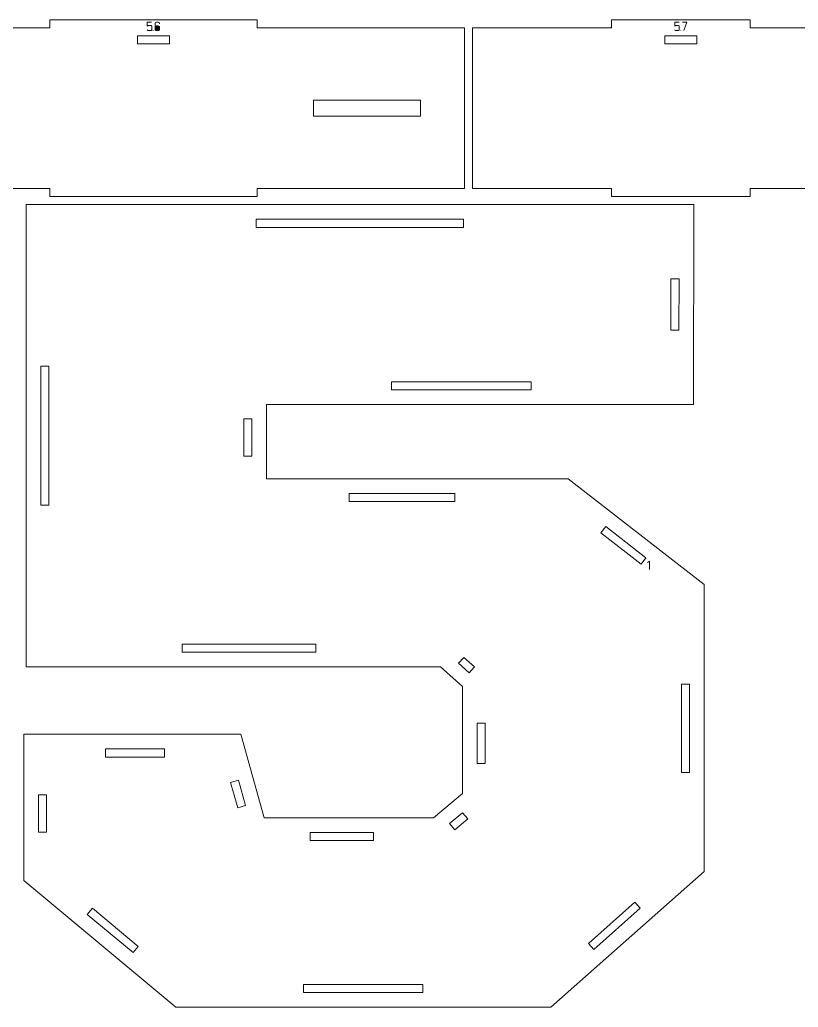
# Model space of a CAD drawing. Header units: centimetres. Extents: x -191 to 212, y -234 to 239.
# Drawn here: x 95.23 to 124.3, y 38.87 to 75.73 of the extents above; entities that cross this region are included whole.
import ezdxf

# ---------------------------------------------------------------- set-up
doc = ezdxf.new("R2010")
doc.units = ezdxf.units.CM
doc.header["$MEASUREMENT"] = 0
doc.layers.add('Capa 1', color=7, linetype='Continuous')

msp = doc.modelspace()

# ---------------------------------------------------------------- hatches: boundary and pattern name
at = {"layer": 'Capa 1', "true_color": 0x3e4095}
h = msp.add_hatch(color=175, dxfattribs=at)
edge = h.paths.add_edge_path()
edge.add_spline(control_points=[(100.07764, 75.32447), (100.0541, 75.32447), (100.03445, 75.32791), (100.01871, 75.33479), (100.00296, 75.34167), (99.99509, 75.35), (99.99509, 75.35978), (99.99509, 75.35), (100.00296, 75.34167), (100.01871, 75.33479), (100.03445, 75.32791), (100.0541, 75.32447), (100.07764, 75.32447), (100.10118, 75.32447), (100.12083, 75.32791), (100.13657, 75.33479), (100.15232, 75.34167), (100.16019, 75.35), (100.16019, 75.35978), (100.16019, 75.35978), (100.16019, 75.48544), (100.16019, 75.48544), (100.16019, 75.49523), (100.15232, 75.50356), (100.13657, 75.51044), (100.12083, 75.51732), (100.10118, 75.52076), (100.07764, 75.52076), (100.05624, 75.51892), (100.03973, 75.51647), (100.02811, 75.51342), (100.01649, 75.51036), (100.00549, 75.50103), (99.99509, 75.48544), (99.99509, 75.48544), (99.99509, 75.64091), (99.99509, 75.64091), (99.99509, 75.64091), (100.15469, 75.64091), (100.15469, 75.64091), (100.15469, 75.64091), (99.99509, 75.64091), (99.99509, 75.64091), (99.99509, 75.64091), (99.99509, 75.48544), (99.99509, 75.48544), (100.00549, 75.50103), (100.01649, 75.51036), (100.02811, 75.51342), (100.03973, 75.51647), (100.05624, 75.51892), (100.07764, 75.52076), (100.10118, 75.52076), (100.12083, 75.51732), (100.13657, 75.51044), (100.15232, 75.50356), (100.16019, 75.49523), (100.16019, 75.48544), (100.16019, 75.48544), (100.16019, 75.35978), (100.16019, 75.35978), (100.16019, 75.35), (100.15232, 75.34167), (100.13657, 75.33479), (100.12083, 75.32791), (100.10118, 75.32447), (100.07764, 75.32447)], knot_values=[0, 0, 0, 0, 0.04545455, 0.04545455, 0.04545455, 0.09090909, 0.09090909, 0.09090909, 0.13636364, 0.13636364, 0.13636364, 0.18181818, 0.18181818, 0.18181818, 0.22727273, 0.22727273, 0.22727273, 0.27272727, 0.27272727, 0.27272727, 0.31818182, 0.31818182, 0.31818182, 0.36363636, 0.36363636, 0.36363636, 0.40909091, 0.40909091, 0.40909091, 0.45454545, 0.45454545, 0.45454545, 0.5, 0.5, 0.5, 0.54545455, 0.54545455, 0.54545455, 0.59090909, 0.59090909, 0.59090909, 0.63636364, 0.63636364, 0.63636364, 0.68181818, 0.68181818, 0.68181818, 0.72727273, 0.72727273, 0.72727273, 0.77272727, 0.77272727, 0.77272727, 0.81818182, 0.81818182, 0.81818182, 0.86363636, 0.86363636, 0.86363636, 0.90909091, 0.90909091, 0.90909091, 0.95454545, 0.95454545, 0.95454545, 1, 1, 1, 1], degree=3, periodic=1)
h = msp.add_hatch(color=175, dxfattribs=at)
edge = h.paths.add_edge_path()
edge.add_spline(control_points=[(100.37115, 75.32447), (100.34761, 75.32447), (100.32796, 75.32791), (100.31222, 75.33479), (100.29647, 75.34167), (100.2886, 75.35), (100.2886, 75.35978), (100.2886, 75.35978), (100.2886, 75.46664), (100.2886, 75.46664), (100.2886, 75.46664), (100.2886, 75.6056), (100.2886, 75.6056), (100.2886, 75.61538), (100.29647, 75.62371), (100.31222, 75.63059), (100.32796, 75.63747), (100.34761, 75.64091), (100.37115, 75.64091), (100.39469, 75.64091), (100.41434, 75.63747), (100.43008, 75.63059), (100.44583, 75.62371), (100.4537, 75.61538), (100.4537, 75.6056), (100.4537, 75.6056), (100.4537, 75.57992), (100.4537, 75.57992), (100.4537, 75.57992), (100.4537, 75.6056), (100.4537, 75.6056), (100.4537, 75.61538), (100.44583, 75.62371), (100.43008, 75.63059), (100.41434, 75.63747), (100.39469, 75.64091), (100.37115, 75.64091), (100.34761, 75.64091), (100.32796, 75.63747), (100.31222, 75.63059), (100.29647, 75.62371), (100.2886, 75.61538), (100.2886, 75.6056), (100.2886, 75.6056), (100.2886, 75.46664), (100.2886, 75.46664), (100.2886, 75.47581), (100.29815, 75.48399), (100.31726, 75.49117), (100.33637, 75.49836), (100.35433, 75.50195), (100.37115, 75.50195), (100.39469, 75.50195), (100.41434, 75.49851), (100.43008, 75.49163), (100.44583, 75.48475), (100.4537, 75.47642), (100.4537, 75.46664), (100.4537, 75.46664), (100.4537, 75.35978), (100.4537, 75.35978), (100.4537, 75.35), (100.44583, 75.34167), (100.43008, 75.33479), (100.41434, 75.32791), (100.39469, 75.32447), (100.37115, 75.32447)], knot_values=[0, 0, 0, 0, 0.04545455, 0.04545455, 0.04545455, 0.09090909, 0.09090909, 0.09090909, 0.13636364, 0.13636364, 0.13636364, 0.18181818, 0.18181818, 0.18181818, 0.22727273, 0.22727273, 0.22727273, 0.27272727, 0.27272727, 0.27272727, 0.31818182, 0.31818182, 0.31818182, 0.36363636, 0.36363636, 0.36363636, 0.40909091, 0.40909091, 0.40909091, 0.45454545, 0.45454545, 0.45454545, 0.5, 0.5, 0.5, 0.54545455, 0.54545455, 0.54545455, 0.59090909, 0.59090909, 0.59090909, 0.63636364, 0.63636364, 0.63636364, 0.68181818, 0.68181818, 0.68181818, 0.72727273, 0.72727273, 0.72727273, 0.77272727, 0.77272727, 0.77272727, 0.81818182, 0.81818182, 0.81818182, 0.86363636, 0.86363636, 0.86363636, 0.90909091, 0.90909091, 0.90909091, 0.95454545, 0.95454545, 0.95454545, 1, 1, 1, 1], degree=3, periodic=1)
h = msp.add_hatch(color=175, dxfattribs=at)
edge = h.paths.add_edge_path()
edge.add_spline(control_points=[(119.77562, 75.32447), (119.75208, 75.32447), (119.73243, 75.32791), (119.71669, 75.33479), (119.70094, 75.34167), (119.69307, 75.35), (119.69307, 75.35978), (119.69307, 75.35), (119.70094, 75.34167), (119.71669, 75.33479), (119.73243, 75.32791), (119.75208, 75.32447), (119.77562, 75.32447), (119.79916, 75.32447), (119.81881, 75.32791), (119.83455, 75.33479), (119.8503, 75.34167), (119.85817, 75.35), (119.85817, 75.35978), (119.85817, 75.35978), (119.85817, 75.48544), (119.85817, 75.48544), (119.85817, 75.49523), (119.8503, 75.50356), (119.83455, 75.51044), (119.81881, 75.51732), (119.79916, 75.52076), (119.77562, 75.52076), (119.75422, 75.51892), (119.73771, 75.51647), (119.72609, 75.51342), (119.71447, 75.51036), (119.70347, 75.50103), (119.69307, 75.48544), (119.69307, 75.48544), (119.69307, 75.64091), (119.69307, 75.64091), (119.69307, 75.64091), (119.85267, 75.64091), (119.85267, 75.64091), (119.85267, 75.64091), (119.69307, 75.64091), (119.69307, 75.64091), (119.69307, 75.64091), (119.69307, 75.48544), (119.69307, 75.48544), (119.70347, 75.50103), (119.71447, 75.51036), (119.72609, 75.51342), (119.73771, 75.51647), (119.75422, 75.51892), (119.77562, 75.52076), (119.79916, 75.52076), (119.81881, 75.51732), (119.83455, 75.51044), (119.8503, 75.50356), (119.85817, 75.49523), (119.85817, 75.48544), (119.85817, 75.48544), (119.85817, 75.35978), (119.85817, 75.35978), (119.85817, 75.35), (119.8503, 75.34167), (119.83455, 75.33479), (119.81881, 75.32791), (119.79916, 75.32447), (119.77562, 75.32447)], knot_values=[0, 0, 0, 0, 0.04545455, 0.04545455, 0.04545455, 0.09090909, 0.09090909, 0.09090909, 0.13636364, 0.13636364, 0.13636364, 0.18181818, 0.18181818, 0.18181818, 0.22727273, 0.22727273, 0.22727273, 0.27272727, 0.27272727, 0.27272727, 0.31818182, 0.31818182, 0.31818182, 0.36363636, 0.36363636, 0.36363636, 0.40909091, 0.40909091, 0.40909091, 0.45454545, 0.45454545, 0.45454545, 0.5, 0.5, 0.5, 0.54545455, 0.54545455, 0.54545455, 0.59090909, 0.59090909, 0.59090909, 0.63636364, 0.63636364, 0.63636364, 0.68181818, 0.68181818, 0.68181818, 0.72727273, 0.72727273, 0.72727273, 0.77272727, 0.77272727, 0.77272727, 0.81818182, 0.81818182, 0.81818182, 0.86363636, 0.86363636, 0.86363636, 0.90909091, 0.90909091, 0.90909091, 0.95454545, 0.95454545, 0.95454545, 1, 1, 1, 1], degree=3, periodic=1)
h = msp.add_hatch(color=175, dxfattribs=at)
edge = h.paths.add_edge_path()
edge.add_spline(control_points=[(120.0251, 75.32447), (120.0251, 75.32447), (120.14618, 75.64091), (120.14618, 75.64091), (120.14618, 75.64091), (119.98658, 75.64091), (119.98658, 75.64091), (119.98658, 75.64091), (120.14618, 75.64091), (120.14618, 75.64091), (120.14618, 75.64091), (120.0251, 75.32447), (120.0251, 75.32447)], knot_values=[0, 0, 0, 0, 0.25, 0.25, 0.25, 0.5, 0.5, 0.5, 0.75, 0.75, 0.75, 1, 1, 1, 1], degree=3, periodic=1)
h = msp.add_hatch(color=175, dxfattribs=at)
edge = h.paths.add_edge_path()
edge.add_spline(control_points=[(100.21522, 75.32447), (100.21522, 75.32447), (100.21522, 75.34694), (100.21522, 75.34694), (100.21522, 75.34694), (100.21522, 75.32447), (100.21522, 75.32447)], knot_values=[0, 0, 0, 0, 0.5, 0.5, 0.5, 1, 1, 1, 1], degree=3, periodic=1)
h = msp.add_hatch(color=175, dxfattribs=at)
edge = h.paths.add_edge_path()
edge.add_spline(control_points=[(100.2886, 75.35978), (100.2886, 75.35), (100.29647, 75.34167), (100.31222, 75.33479), (100.32796, 75.32791), (100.34761, 75.32447), (100.37115, 75.32447), (100.39469, 75.32447), (100.41434, 75.32791), (100.43008, 75.33479), (100.44583, 75.34167), (100.4537, 75.35), (100.4537, 75.35978), (100.4537, 75.35978), (100.4537, 75.46664), (100.4537, 75.46664), (100.4537, 75.47642), (100.44583, 75.48475), (100.43008, 75.49163), (100.41434, 75.49851), (100.39469, 75.50195), (100.37115, 75.50195), (100.35433, 75.50195), (100.33637, 75.49836), (100.31726, 75.49117), (100.29815, 75.48399), (100.2886, 75.47581), (100.2886, 75.46664), (100.2886, 75.46664), (100.2886, 75.35978), (100.2886, 75.35978)], knot_values=[0, 0, 0, 0, 0.1, 0.1, 0.1, 0.2, 0.2, 0.2, 0.3, 0.3, 0.3, 0.4, 0.4, 0.4, 0.5, 0.5, 0.5, 0.6, 0.6, 0.6, 0.7, 0.7, 0.7, 0.8, 0.8, 0.8, 0.9, 0.9, 0.9, 1, 1, 1, 1], degree=3, periodic=1)
h = msp.add_hatch(color=175, dxfattribs=at)
edge = h.paths.add_edge_path()
edge.add_spline(control_points=[(119.9132, 75.32447), (119.9132, 75.32447), (119.9132, 75.34694), (119.9132, 75.34694), (119.9132, 75.34694), (119.9132, 75.32447), (119.9132, 75.32447)], knot_values=[0, 0, 0, 0, 0.5, 0.5, 0.5, 1, 1, 1, 1], degree=3, periodic=1)
h = msp.add_hatch(color=175, dxfattribs=at)
edge = h.paths.add_edge_path()
edge.add_spline(control_points=[(118.75427, 55.52411), (118.75427, 55.52411), (118.67814, 55.47137), (118.67814, 55.47137), (118.67814, 55.47137), (118.75427, 55.52411), (118.75427, 55.52411), (118.75427, 55.52411), (118.75427, 55.20721), (118.75427, 55.20721), (118.75427, 55.20721), (118.75427, 55.52411), (118.75427, 55.52411)], knot_values=[0, 0, 0, 0, 0.25, 0.25, 0.25, 0.5, 0.5, 0.5, 0.75, 0.75, 0.75, 1, 1, 1, 1], degree=3, periodic=1)

# ---------------------------------------------------------------- linework, layer by layer
at = {"layer": 'Capa 1', "color": 240, "lineweight": 9}
for points, knots in [([(88.60774, 75.43087), (88.60774, 75.43087), (88.60774, 69.43087), (88.60774, 69.43087), (88.60774, 69.43087), (96.35218, 69.43087), (96.35218, 69.43087), (96.35218, 69.43087), (96.35218, 69.13087), (96.35218, 69.13087), (96.35218, 69.13087), (104.09662, 69.13087), (104.09662, 69.13087), (104.09662, 69.13087), (104.09662, 69.43087), (104.09662, 69.43087), (104.09662, 69.43087), (111.84105, 69.43087), (111.84105, 69.43087), (111.84105, 69.43087), (111.84105, 75.43087), (111.84105, 75.43087), (111.84105, 75.43087), (104.09662, 75.43087), (104.09662, 75.43087), (104.09662, 75.43087), (104.09662, 75.73087), (104.09662, 75.73087), (104.09662, 75.73087), (96.35218, 75.73087), (96.35218, 75.73087), (96.35218, 75.73087), (96.35218, 75.43087), (96.35218, 75.43087), (96.35218, 75.43087), (88.60774, 75.43087), (88.60774, 75.43087)], [0, 0, 0, 0, 0.08333333, 0.08333333, 0.08333333, 0.16666667, 0.16666667, 0.16666667, 0.25, 0.25, 0.25, 0.33333333, 0.33333333, 0.33333333, 0.41666667, 0.41666667, 0.41666667, 0.5, 0.5, 0.5, 0.58333333, 0.58333333, 0.58333333, 0.66666667, 0.66666667, 0.66666667, 0.75, 0.75, 0.75, 0.83333333, 0.83333333, 0.83333333, 0.91666667, 0.91666667, 0.91666667, 1, 1, 1, 1]), ([(112.14105, 75.43087), (112.14105, 75.43087), (112.14105, 69.43087), (112.14105, 69.43087), (112.14105, 69.43087), (117.32677, 69.43087), (117.32677, 69.43087), (117.32677, 69.43087), (117.32677, 69.13087), (117.32677, 69.13087), (117.32677, 69.13087), (122.51248, 69.13087), (122.51248, 69.13087), (122.51248, 69.13087), (122.51248, 69.43087), (122.51248, 69.43087), (122.51248, 69.43087), (127.69819, 69.43087), (127.69819, 69.43087), (127.69819, 69.43087), (127.69819, 75.43087), (127.69819, 75.43087), (127.69819, 75.43087), (122.51248, 75.43087), (122.51248, 75.43087), (122.51248, 75.43087), (122.51248, 75.73087), (122.51248, 75.73087), (122.51248, 75.73087), (117.32677, 75.73087), (117.32677, 75.73087), (117.32677, 75.73087), (117.32677, 75.43087), (117.32677, 75.43087), (117.32677, 75.43087), (112.14105, 75.43087), (112.14105, 75.43087)], [0, 0, 0, 0, 0.08333333, 0.08333333, 0.08333333, 0.16666667, 0.16666667, 0.16666667, 0.25, 0.25, 0.25, 0.33333333, 0.33333333, 0.33333333, 0.41666667, 0.41666667, 0.41666667, 0.5, 0.5, 0.5, 0.58333333, 0.58333333, 0.58333333, 0.66666667, 0.66666667, 0.66666667, 0.75, 0.75, 0.75, 0.83333333, 0.83333333, 0.83333333, 0.91666667, 0.91666667, 0.91666667, 1, 1, 1, 1]), ([(99.62439, 74.83107), (99.62439, 74.83107), (100.82439, 74.83107), (100.82439, 74.83107), (100.82439, 74.83107), (100.82439, 75.13107), (100.82439, 75.13107), (100.82439, 75.13107), (99.62439, 75.13107), (99.62439, 75.13107), (99.62439, 75.13107), (99.62439, 74.83107), (99.62439, 74.83107)], [0, 0, 0, 0, 0.25, 0.25, 0.25, 0.5, 0.5, 0.5, 0.75, 0.75, 0.75, 1, 1, 1, 1]), ([(119.31962, 74.83107), (119.31962, 74.83107), (120.51962, 74.83107), (120.51962, 74.83107), (120.51962, 74.83107), (120.51962, 75.13107), (120.51962, 75.13107), (120.51962, 75.13107), (119.31962, 75.13107), (119.31962, 75.13107), (119.31962, 75.13107), (119.31962, 74.83107), (119.31962, 74.83107)], [0, 0, 0, 0, 0.25, 0.25, 0.25, 0.5, 0.5, 0.5, 0.75, 0.75, 0.75, 1, 1, 1, 1]), ([(106.20262, 72.73087), (106.20262, 72.73087), (110.20262, 72.73087), (110.20262, 72.73087), (110.20262, 72.73087), (110.20262, 72.13087), (110.20262, 72.13087), (110.20262, 72.13087), (106.20262, 72.13087), (106.20262, 72.13087), (106.20262, 72.13087), (106.20262, 72.73087), (106.20262, 72.73087)], [0, 0, 0, 0, 0.25, 0.25, 0.25, 0.5, 0.5, 0.5, 0.75, 0.75, 0.75, 1, 1, 1, 1]), ([(120.78728, 54.65468), (120.78728, 54.65468), (120.78728, 43.94667), (120.78728, 43.94667), (120.78728, 43.94667), (115.06478, 38.87445), (115.06478, 38.87445), (115.06478, 38.87445), (101.062, 38.87445), (101.062, 38.87445), (101.062, 38.87445), (95.38285, 43.59985), (95.38285, 43.59985), (95.38285, 43.59985), (95.38285, 49.06224), (95.38285, 49.06224), (95.38285, 49.06224), (103.48973, 49.06224), (103.48973, 49.06224), (103.48973, 49.06224), (104.35677, 45.94088), (104.35677, 45.94088), (104.35677, 45.94088), (110.6862, 45.94088), (110.6862, 45.94088), (110.6862, 45.94088), (111.77001, 46.85127), (111.77001, 46.85127), (111.77001, 46.85127), (111.77001, 50.83968), (111.77001, 50.83968), (111.77001, 50.83968), (110.94632, 51.57667), (110.94632, 51.57667), (110.94632, 51.57667), (95.46956, 51.57667), (95.46956, 51.57667), (95.46956, 51.57667), (95.46956, 68.83087), (95.46956, 68.83087), (95.46956, 68.83087), (120.40029, 68.83087), (120.40029, 68.83087), (120.40029, 68.83087), (120.39711, 61.37428), (120.39711, 61.37428), (120.39711, 61.37428), (104.44348, 61.37428), (104.44348, 61.37428), (104.44348, 61.37428), (104.44348, 58.59974), (104.44348, 58.59974), (104.44348, 58.59974), (115.71507, 58.59974), (115.71507, 58.59974), (115.71507, 58.59974), (120.78728, 54.65468), (120.78728, 54.65468)], [0, 0, 0, 0, 0.05263158, 0.05263158, 0.05263158, 0.10526316, 0.10526316, 0.10526316, 0.15789474, 0.15789474, 0.15789474, 0.21052632, 0.21052632, 0.21052632, 0.26315789, 0.26315789, 0.26315789, 0.31578947, 0.31578947, 0.31578947, 0.36842105, 0.36842105, 0.36842105, 0.42105263, 0.42105263, 0.42105263, 0.47368421, 0.47368421, 0.47368421, 0.52631579, 0.52631579, 0.52631579, 0.57894737, 0.57894737, 0.57894737, 0.63157895, 0.63157895, 0.63157895, 0.68421053, 0.68421053, 0.68421053, 0.73684211, 0.73684211, 0.73684211, 0.78947368, 0.78947368, 0.78947368, 0.84210526, 0.84210526, 0.84210526, 0.89473684, 0.89473684, 0.89473684, 0.94736842, 0.94736842, 0.94736842, 1, 1, 1, 1]), ([(104.06253, 67.98234), (104.06253, 67.98234), (111.80696, 67.98234), (111.80696, 67.98234), (111.80696, 67.98234), (111.80696, 68.28234), (111.80696, 68.28234), (111.80696, 68.28234), (104.06253, 68.28234), (104.06253, 68.28234), (104.06253, 68.28234), (104.06253, 67.98234), (104.06253, 67.98234)], [0, 0, 0, 0, 0.25, 0.25, 0.25, 0.5, 0.5, 0.5, 0.75, 0.75, 0.75, 1, 1, 1, 1]), ([(119.55058, 66.0625), (119.55058, 66.0625), (119.54976, 64.14265), (119.54976, 64.14265), (119.54976, 64.14265), (119.84976, 64.14253), (119.84976, 64.14253), (119.84976, 64.14253), (119.85058, 66.06237), (119.85058, 66.06237), (119.85058, 66.06237), (119.55058, 66.0625), (119.55058, 66.0625)], [0, 0, 0, 0, 0.25, 0.25, 0.25, 0.5, 0.5, 0.5, 0.75, 0.75, 0.75, 1, 1, 1, 1]), ([(96.31809, 57.61091), (96.31809, 57.61091), (96.31809, 62.79663), (96.31809, 62.79663), (96.31809, 62.79663), (96.01809, 62.79663), (96.01809, 62.79663), (96.01809, 62.79663), (96.01809, 57.61091), (96.01809, 57.61091), (96.01809, 57.61091), (96.31809, 57.61091), (96.31809, 57.61091)], [0, 0, 0, 0, 0.25, 0.25, 0.25, 0.5, 0.5, 0.5, 0.75, 0.75, 0.75, 1, 1, 1, 1]), ([(114.33094, 62.22281), (114.33094, 62.22281), (109.11295, 62.22281), (109.11295, 62.22281), (109.11295, 62.22281), (109.11295, 61.92281), (109.11295, 61.92281), (109.11295, 61.92281), (114.33094, 61.92281), (114.33094, 61.92281), (114.33094, 61.92281), (114.33094, 62.22281), (114.33094, 62.22281)], [0, 0, 0, 0, 0.25, 0.25, 0.25, 0.5, 0.5, 0.5, 0.75, 0.75, 0.75, 1, 1, 1, 1]), ([(103.59495, 60.83228), (103.59495, 60.83228), (103.59495, 59.44174), (103.59495, 59.44174), (103.59495, 59.44174), (103.89495, 59.44174), (103.89495, 59.44174), (103.89495, 59.44174), (103.89495, 60.83228), (103.89495, 60.83228), (103.89495, 60.83228), (103.59495, 60.83228), (103.59495, 60.83228)], [0, 0, 0, 0, 0.25, 0.25, 0.25, 0.5, 0.5, 0.5, 0.75, 0.75, 0.75, 1, 1, 1, 1]), ([(107.53794, 57.75121), (107.53794, 57.75121), (111.48094, 57.75121), (111.48094, 57.75121), (111.48094, 57.75121), (111.48094, 58.05121), (111.48094, 58.05121), (111.48094, 58.05121), (107.53794, 58.05121), (107.53794, 58.05121), (107.53794, 58.05121), (107.53794, 57.75121), (107.53794, 57.75121)], [0, 0, 0, 0, 0.25, 0.25, 0.25, 0.5, 0.5, 0.5, 0.75, 0.75, 0.75, 1, 1, 1, 1]), ([(116.92887, 56.5807), (116.92887, 56.5807), (118.43381, 55.41019), (118.43381, 55.41019), (118.43381, 55.41019), (118.61799, 55.647), (118.61799, 55.647), (118.61799, 55.647), (117.11305, 56.81751), (117.11305, 56.81751), (117.11305, 56.81751), (116.92887, 56.5807), (116.92887, 56.5807)], [0, 0, 0, 0, 0.25, 0.25, 0.25, 0.5, 0.5, 0.5, 0.75, 0.75, 0.75, 1, 1, 1, 1]), ([(106.28637, 52.4252), (106.28637, 52.4252), (101.30223, 52.4252), (101.30223, 52.4252), (101.30223, 52.4252), (101.30223, 52.1252), (101.30223, 52.1252), (101.30223, 52.1252), (106.28637, 52.1252), (106.28637, 52.1252), (106.28637, 52.1252), (106.28637, 52.4252), (106.28637, 52.4252)], [0, 0, 0, 0, 0.25, 0.25, 0.25, 0.5, 0.5, 0.5, 0.75, 0.75, 0.75, 1, 1, 1, 1]), ([(112.21889, 51.57665), (112.21889, 51.57665), (111.81924, 51.93423), (111.81924, 51.93423), (111.81924, 51.93423), (111.6192, 51.71066), (111.6192, 51.71066), (111.6192, 51.71066), (112.01885, 51.35308), (112.01885, 51.35308), (112.01885, 51.35308), (112.21889, 51.57665), (112.21889, 51.57665)], [0, 0, 0, 0, 0.25, 0.25, 0.25, 0.5, 0.5, 0.5, 0.75, 0.75, 0.75, 1, 1, 1, 1]), ([(119.93875, 50.93593), (119.93875, 50.93593), (119.93875, 47.63219), (119.93875, 47.63219), (119.93875, 47.63219), (120.23875, 47.63219), (120.23875, 47.63219), (120.23875, 47.63219), (120.23875, 50.93593), (120.23875, 50.93593), (120.23875, 50.93593), (119.93875, 50.93593), (119.93875, 50.93593)], [0, 0, 0, 0, 0.25, 0.25, 0.25, 0.5, 0.5, 0.5, 0.75, 0.75, 0.75, 1, 1, 1, 1]), ([(112.61854, 47.96907), (112.61854, 47.96907), (112.61854, 49.48228), (112.61854, 49.48228), (112.61854, 49.48228), (112.31854, 49.48228), (112.31854, 49.48228), (112.31854, 49.48228), (112.31854, 47.96907), (112.31854, 47.96907), (112.31854, 47.96907), (112.61854, 47.96907), (112.61854, 47.96907)], [0, 0, 0, 0, 0.25, 0.25, 0.25, 0.5, 0.5, 0.5, 0.75, 0.75, 0.75, 1, 1, 1, 1]), ([(98.43584, 48.21371), (98.43584, 48.21371), (100.64031, 48.21371), (100.64031, 48.21371), (100.64031, 48.21371), (100.64031, 48.51371), (100.64031, 48.51371), (100.64031, 48.51371), (98.43584, 48.51371), (98.43584, 48.51371), (98.43584, 48.51371), (98.43584, 48.21371), (98.43584, 48.21371)], [0, 0, 0, 0, 0.25, 0.25, 0.25, 0.5, 0.5, 0.5, 0.75, 0.75, 0.75, 1, 1, 1, 1]), ([(103.108, 47.26609), (103.108, 47.26609), (103.37122, 46.31848), (103.37122, 46.31848), (103.37122, 46.31848), (103.66028, 46.39877), (103.66028, 46.39877), (103.66028, 46.39877), (103.39705, 47.34639), (103.39705, 47.34639), (103.39705, 47.34639), (103.108, 47.26609), (103.108, 47.26609)], [0, 0, 0, 0, 0.25, 0.25, 0.25, 0.5, 0.5, 0.5, 0.75, 0.75, 0.75, 1, 1, 1, 1]), ([(96.23138, 45.40302), (96.23138, 45.40302), (96.23138, 46.80836), (96.23138, 46.80836), (96.23138, 46.80836), (95.93138, 46.80836), (95.93138, 46.80836), (95.93138, 46.80836), (95.93138, 45.40302), (95.93138, 45.40302), (95.93138, 45.40302), (96.23138, 45.40302), (96.23138, 45.40302)], [0, 0, 0, 0, 0.25, 0.25, 0.25, 0.5, 0.5, 0.5, 0.75, 0.75, 0.75, 1, 1, 1, 1]), ([(111.47774, 45.4976), (111.47774, 45.4976), (111.96019, 45.90286), (111.96019, 45.90286), (111.96019, 45.90286), (111.76724, 46.13257), (111.76724, 46.13257), (111.76724, 46.13257), (111.28479, 45.72732), (111.28479, 45.72732), (111.28479, 45.72732), (111.47774, 45.4976), (111.47774, 45.4976)], [0, 0, 0, 0, 0.25, 0.25, 0.25, 0.5, 0.5, 0.5, 0.75, 0.75, 0.75, 1, 1, 1, 1]), ([(106.07532, 45.09235), (106.07532, 45.09235), (108.43883, 45.09235), (108.43883, 45.09235), (108.43883, 45.09235), (108.43883, 45.39235), (108.43883, 45.39235), (108.43883, 45.39235), (106.07532, 45.39235), (106.07532, 45.39235), (106.07532, 45.39235), (106.07532, 45.09235), (106.07532, 45.09235)], [0, 0, 0, 0, 0.25, 0.25, 0.25, 0.5, 0.5, 0.5, 0.75, 0.75, 0.75, 1, 1, 1, 1]), ([(118.20678, 42.79329), (118.20678, 42.79329), (116.47482, 41.25813), (116.47482, 41.25813), (116.47482, 41.25813), (116.67381, 41.03363), (116.67381, 41.03363), (116.67381, 41.03363), (118.40578, 42.56878), (118.40578, 42.56878), (118.40578, 42.56878), (118.20678, 42.79329), (118.20678, 42.79329)], [0, 0, 0, 0, 0.25, 0.25, 0.25, 0.5, 0.5, 0.5, 0.75, 0.75, 0.75, 1, 1, 1, 1]), ([(99.65636, 41.14788), (99.65636, 41.14788), (97.94387, 42.57277), (97.94387, 42.57277), (97.94387, 42.57277), (97.75199, 42.34216), (97.75199, 42.34216), (97.75199, 42.34216), (99.46448, 40.91727), (99.46448, 40.91727), (99.46448, 40.91727), (99.65636, 41.14788), (99.65636, 41.14788)], [0, 0, 0, 0, 0.25, 0.25, 0.25, 0.5, 0.5, 0.5, 0.75, 0.75, 0.75, 1, 1, 1, 1]), ([(110.28485, 39.72298), (110.28485, 39.72298), (105.82685, 39.72298), (105.82685, 39.72298), (105.82685, 39.72298), (105.82685, 39.42298), (105.82685, 39.42298), (105.82685, 39.42298), (110.28485, 39.42298), (110.28485, 39.42298), (110.28485, 39.42298), (110.28485, 39.72298), (110.28485, 39.72298)], [0, 0, 0, 0, 0.25, 0.25, 0.25, 0.5, 0.5, 0.5, 0.75, 0.75, 0.75, 1, 1, 1, 1])]:
    msp.add_open_spline(points, degree=3, knots=knots, dxfattribs=at)
at = {"layer": 'Capa 1', "color": 114, "lineweight": 9}
for points, knots in [([(100.07764, 75.32447), (100.0541, 75.32447), (100.03445, 75.32791), (100.01871, 75.33479), (100.00296, 75.34167), (99.99509, 75.35), (99.99509, 75.35978), (99.99509, 75.35), (100.00296, 75.34167), (100.01871, 75.33479), (100.03445, 75.32791), (100.0541, 75.32447), (100.07764, 75.32447), (100.10118, 75.32447), (100.12083, 75.32791), (100.13657, 75.33479), (100.15232, 75.34167), (100.16019, 75.35), (100.16019, 75.35978), (100.16019, 75.35978), (100.16019, 75.48544), (100.16019, 75.48544), (100.16019, 75.49523), (100.15232, 75.50356), (100.13657, 75.51044), (100.12083, 75.51732), (100.10118, 75.52076), (100.07764, 75.52076), (100.05624, 75.51892), (100.03973, 75.51647), (100.02811, 75.51342), (100.01649, 75.51036), (100.00549, 75.50103), (99.99509, 75.48544), (99.99509, 75.48544), (99.99509, 75.64091), (99.99509, 75.64091), (99.99509, 75.64091), (100.15469, 75.64091), (100.15469, 75.64091), (100.15469, 75.64091), (99.99509, 75.64091), (99.99509, 75.64091), (99.99509, 75.64091), (99.99509, 75.48544), (99.99509, 75.48544), (100.00549, 75.50103), (100.01649, 75.51036), (100.02811, 75.51342), (100.03973, 75.51647), (100.05624, 75.51892), (100.07764, 75.52076), (100.10118, 75.52076), (100.12083, 75.51732), (100.13657, 75.51044), (100.15232, 75.50356), (100.16019, 75.49523), (100.16019, 75.48544), (100.16019, 75.48544), (100.16019, 75.35978), (100.16019, 75.35978), (100.16019, 75.35), (100.15232, 75.34167), (100.13657, 75.33479), (100.12083, 75.32791), (100.10118, 75.32447), (100.07764, 75.32447)], [0, 0, 0, 0, 0.04545455, 0.04545455, 0.04545455, 0.09090909, 0.09090909, 0.09090909, 0.13636364, 0.13636364, 0.13636364, 0.18181818, 0.18181818, 0.18181818, 0.22727273, 0.22727273, 0.22727273, 0.27272727, 0.27272727, 0.27272727, 0.31818182, 0.31818182, 0.31818182, 0.36363636, 0.36363636, 0.36363636, 0.40909091, 0.40909091, 0.40909091, 0.45454545, 0.45454545, 0.45454545, 0.5, 0.5, 0.5, 0.54545455, 0.54545455, 0.54545455, 0.59090909, 0.59090909, 0.59090909, 0.63636364, 0.63636364, 0.63636364, 0.68181818, 0.68181818, 0.68181818, 0.72727273, 0.72727273, 0.72727273, 0.77272727, 0.77272727, 0.77272727, 0.81818182, 0.81818182, 0.81818182, 0.86363636, 0.86363636, 0.86363636, 0.90909091, 0.90909091, 0.90909091, 0.95454545, 0.95454545, 0.95454545, 1, 1, 1, 1]), ([(100.37115, 75.32447), (100.34761, 75.32447), (100.32796, 75.32791), (100.31222, 75.33479), (100.29647, 75.34167), (100.2886, 75.35), (100.2886, 75.35978), (100.2886, 75.35978), (100.2886, 75.46664), (100.2886, 75.46664), (100.2886, 75.46664), (100.2886, 75.6056), (100.2886, 75.6056), (100.2886, 75.61538), (100.29647, 75.62371), (100.31222, 75.63059), (100.32796, 75.63747), (100.34761, 75.64091), (100.37115, 75.64091), (100.39469, 75.64091), (100.41434, 75.63747), (100.43008, 75.63059), (100.44583, 75.62371), (100.4537, 75.61538), (100.4537, 75.6056), (100.4537, 75.6056), (100.4537, 75.57992), (100.4537, 75.57992), (100.4537, 75.57992), (100.4537, 75.6056), (100.4537, 75.6056), (100.4537, 75.61538), (100.44583, 75.62371), (100.43008, 75.63059), (100.41434, 75.63747), (100.39469, 75.64091), (100.37115, 75.64091), (100.34761, 75.64091), (100.32796, 75.63747), (100.31222, 75.63059), (100.29647, 75.62371), (100.2886, 75.61538), (100.2886, 75.6056), (100.2886, 75.6056), (100.2886, 75.46664), (100.2886, 75.46664), (100.2886, 75.47581), (100.29815, 75.48399), (100.31726, 75.49117), (100.33637, 75.49836), (100.35433, 75.50195), (100.37115, 75.50195), (100.39469, 75.50195), (100.41434, 75.49851), (100.43008, 75.49163), (100.44583, 75.48475), (100.4537, 75.47642), (100.4537, 75.46664), (100.4537, 75.46664), (100.4537, 75.35978), (100.4537, 75.35978), (100.4537, 75.35), (100.44583, 75.34167), (100.43008, 75.33479), (100.41434, 75.32791), (100.39469, 75.32447), (100.37115, 75.32447)], [0, 0, 0, 0, 0.04545455, 0.04545455, 0.04545455, 0.09090909, 0.09090909, 0.09090909, 0.13636364, 0.13636364, 0.13636364, 0.18181818, 0.18181818, 0.18181818, 0.22727273, 0.22727273, 0.22727273, 0.27272727, 0.27272727, 0.27272727, 0.31818182, 0.31818182, 0.31818182, 0.36363636, 0.36363636, 0.36363636, 0.40909091, 0.40909091, 0.40909091, 0.45454545, 0.45454545, 0.45454545, 0.5, 0.5, 0.5, 0.54545455, 0.54545455, 0.54545455, 0.59090909, 0.59090909, 0.59090909, 0.63636364, 0.63636364, 0.63636364, 0.68181818, 0.68181818, 0.68181818, 0.72727273, 0.72727273, 0.72727273, 0.77272727, 0.77272727, 0.77272727, 0.81818182, 0.81818182, 0.81818182, 0.86363636, 0.86363636, 0.86363636, 0.90909091, 0.90909091, 0.90909091, 0.95454545, 0.95454545, 0.95454545, 1, 1, 1, 1]), ([(119.77562, 75.32447), (119.75208, 75.32447), (119.73243, 75.32791), (119.71669, 75.33479), (119.70094, 75.34167), (119.69307, 75.35), (119.69307, 75.35978), (119.69307, 75.35), (119.70094, 75.34167), (119.71669, 75.33479), (119.73243, 75.32791), (119.75208, 75.32447), (119.77562, 75.32447), (119.79916, 75.32447), (119.81881, 75.32791), (119.83455, 75.33479), (119.8503, 75.34167), (119.85817, 75.35), (119.85817, 75.35978), (119.85817, 75.35978), (119.85817, 75.48544), (119.85817, 75.48544), (119.85817, 75.49523), (119.8503, 75.50356), (119.83455, 75.51044), (119.81881, 75.51732), (119.79916, 75.52076), (119.77562, 75.52076), (119.75422, 75.51892), (119.73771, 75.51647), (119.72609, 75.51342), (119.71447, 75.51036), (119.70347, 75.50103), (119.69307, 75.48544), (119.69307, 75.48544), (119.69307, 75.64091), (119.69307, 75.64091), (119.69307, 75.64091), (119.85267, 75.64091), (119.85267, 75.64091), (119.85267, 75.64091), (119.69307, 75.64091), (119.69307, 75.64091), (119.69307, 75.64091), (119.69307, 75.48544), (119.69307, 75.48544), (119.70347, 75.50103), (119.71447, 75.51036), (119.72609, 75.51342), (119.73771, 75.51647), (119.75422, 75.51892), (119.77562, 75.52076), (119.79916, 75.52076), (119.81881, 75.51732), (119.83455, 75.51044), (119.8503, 75.50356), (119.85817, 75.49523), (119.85817, 75.48544), (119.85817, 75.48544), (119.85817, 75.35978), (119.85817, 75.35978), (119.85817, 75.35), (119.8503, 75.34167), (119.83455, 75.33479), (119.81881, 75.32791), (119.79916, 75.32447), (119.77562, 75.32447)], [0, 0, 0, 0, 0.04545455, 0.04545455, 0.04545455, 0.09090909, 0.09090909, 0.09090909, 0.13636364, 0.13636364, 0.13636364, 0.18181818, 0.18181818, 0.18181818, 0.22727273, 0.22727273, 0.22727273, 0.27272727, 0.27272727, 0.27272727, 0.31818182, 0.31818182, 0.31818182, 0.36363636, 0.36363636, 0.36363636, 0.40909091, 0.40909091, 0.40909091, 0.45454545, 0.45454545, 0.45454545, 0.5, 0.5, 0.5, 0.54545455, 0.54545455, 0.54545455, 0.59090909, 0.59090909, 0.59090909, 0.63636364, 0.63636364, 0.63636364, 0.68181818, 0.68181818, 0.68181818, 0.72727273, 0.72727273, 0.72727273, 0.77272727, 0.77272727, 0.77272727, 0.81818182, 0.81818182, 0.81818182, 0.86363636, 0.86363636, 0.86363636, 0.90909091, 0.90909091, 0.90909091, 0.95454545, 0.95454545, 0.95454545, 1, 1, 1, 1]), ([(120.0251, 75.32447), (120.0251, 75.32447), (120.14618, 75.64091), (120.14618, 75.64091), (120.14618, 75.64091), (119.98658, 75.64091), (119.98658, 75.64091), (119.98658, 75.64091), (120.14618, 75.64091), (120.14618, 75.64091), (120.14618, 75.64091), (120.0251, 75.32447), (120.0251, 75.32447)], [0, 0, 0, 0, 0.25, 0.25, 0.25, 0.5, 0.5, 0.5, 0.75, 0.75, 0.75, 1, 1, 1, 1]), ([(100.21522, 75.32447), (100.21522, 75.32447), (100.21522, 75.34694), (100.21522, 75.34694), (100.21522, 75.34694), (100.21522, 75.32447), (100.21522, 75.32447)], [0, 0, 0, 0, 0.5, 0.5, 0.5, 1, 1, 1, 1]), ([(100.2886, 75.35978), (100.2886, 75.35), (100.29647, 75.34167), (100.31222, 75.33479), (100.32796, 75.32791), (100.34761, 75.32447), (100.37115, 75.32447), (100.39469, 75.32447), (100.41434, 75.32791), (100.43008, 75.33479), (100.44583, 75.34167), (100.4537, 75.35), (100.4537, 75.35978), (100.4537, 75.35978), (100.4537, 75.46664), (100.4537, 75.46664), (100.4537, 75.47642), (100.44583, 75.48475), (100.43008, 75.49163), (100.41434, 75.49851), (100.39469, 75.50195), (100.37115, 75.50195), (100.35433, 75.50195), (100.33637, 75.49836), (100.31726, 75.49117), (100.29815, 75.48399), (100.2886, 75.47581), (100.2886, 75.46664), (100.2886, 75.46664), (100.2886, 75.35978), (100.2886, 75.35978)], [0, 0, 0, 0, 0.1, 0.1, 0.1, 0.2, 0.2, 0.2, 0.3, 0.3, 0.3, 0.4, 0.4, 0.4, 0.5, 0.5, 0.5, 0.6, 0.6, 0.6, 0.7, 0.7, 0.7, 0.8, 0.8, 0.8, 0.9, 0.9, 0.9, 1, 1, 1, 1]), ([(119.9132, 75.32447), (119.9132, 75.32447), (119.9132, 75.34694), (119.9132, 75.34694), (119.9132, 75.34694), (119.9132, 75.32447), (119.9132, 75.32447)], [0, 0, 0, 0, 0.5, 0.5, 0.5, 1, 1, 1, 1]), ([(118.75427, 55.52411), (118.75427, 55.52411), (118.67814, 55.47137), (118.67814, 55.47137), (118.67814, 55.47137), (118.75427, 55.52411), (118.75427, 55.52411), (118.75427, 55.52411), (118.75427, 55.20721), (118.75427, 55.20721), (118.75427, 55.20721), (118.75427, 55.52411), (118.75427, 55.52411)], [0, 0, 0, 0, 0.25, 0.25, 0.25, 0.5, 0.5, 0.5, 0.75, 0.75, 0.75, 1, 1, 1, 1])]:
    msp.add_open_spline(points, degree=3, knots=knots, dxfattribs=at)

doc.saveas('drawing.dxf')
